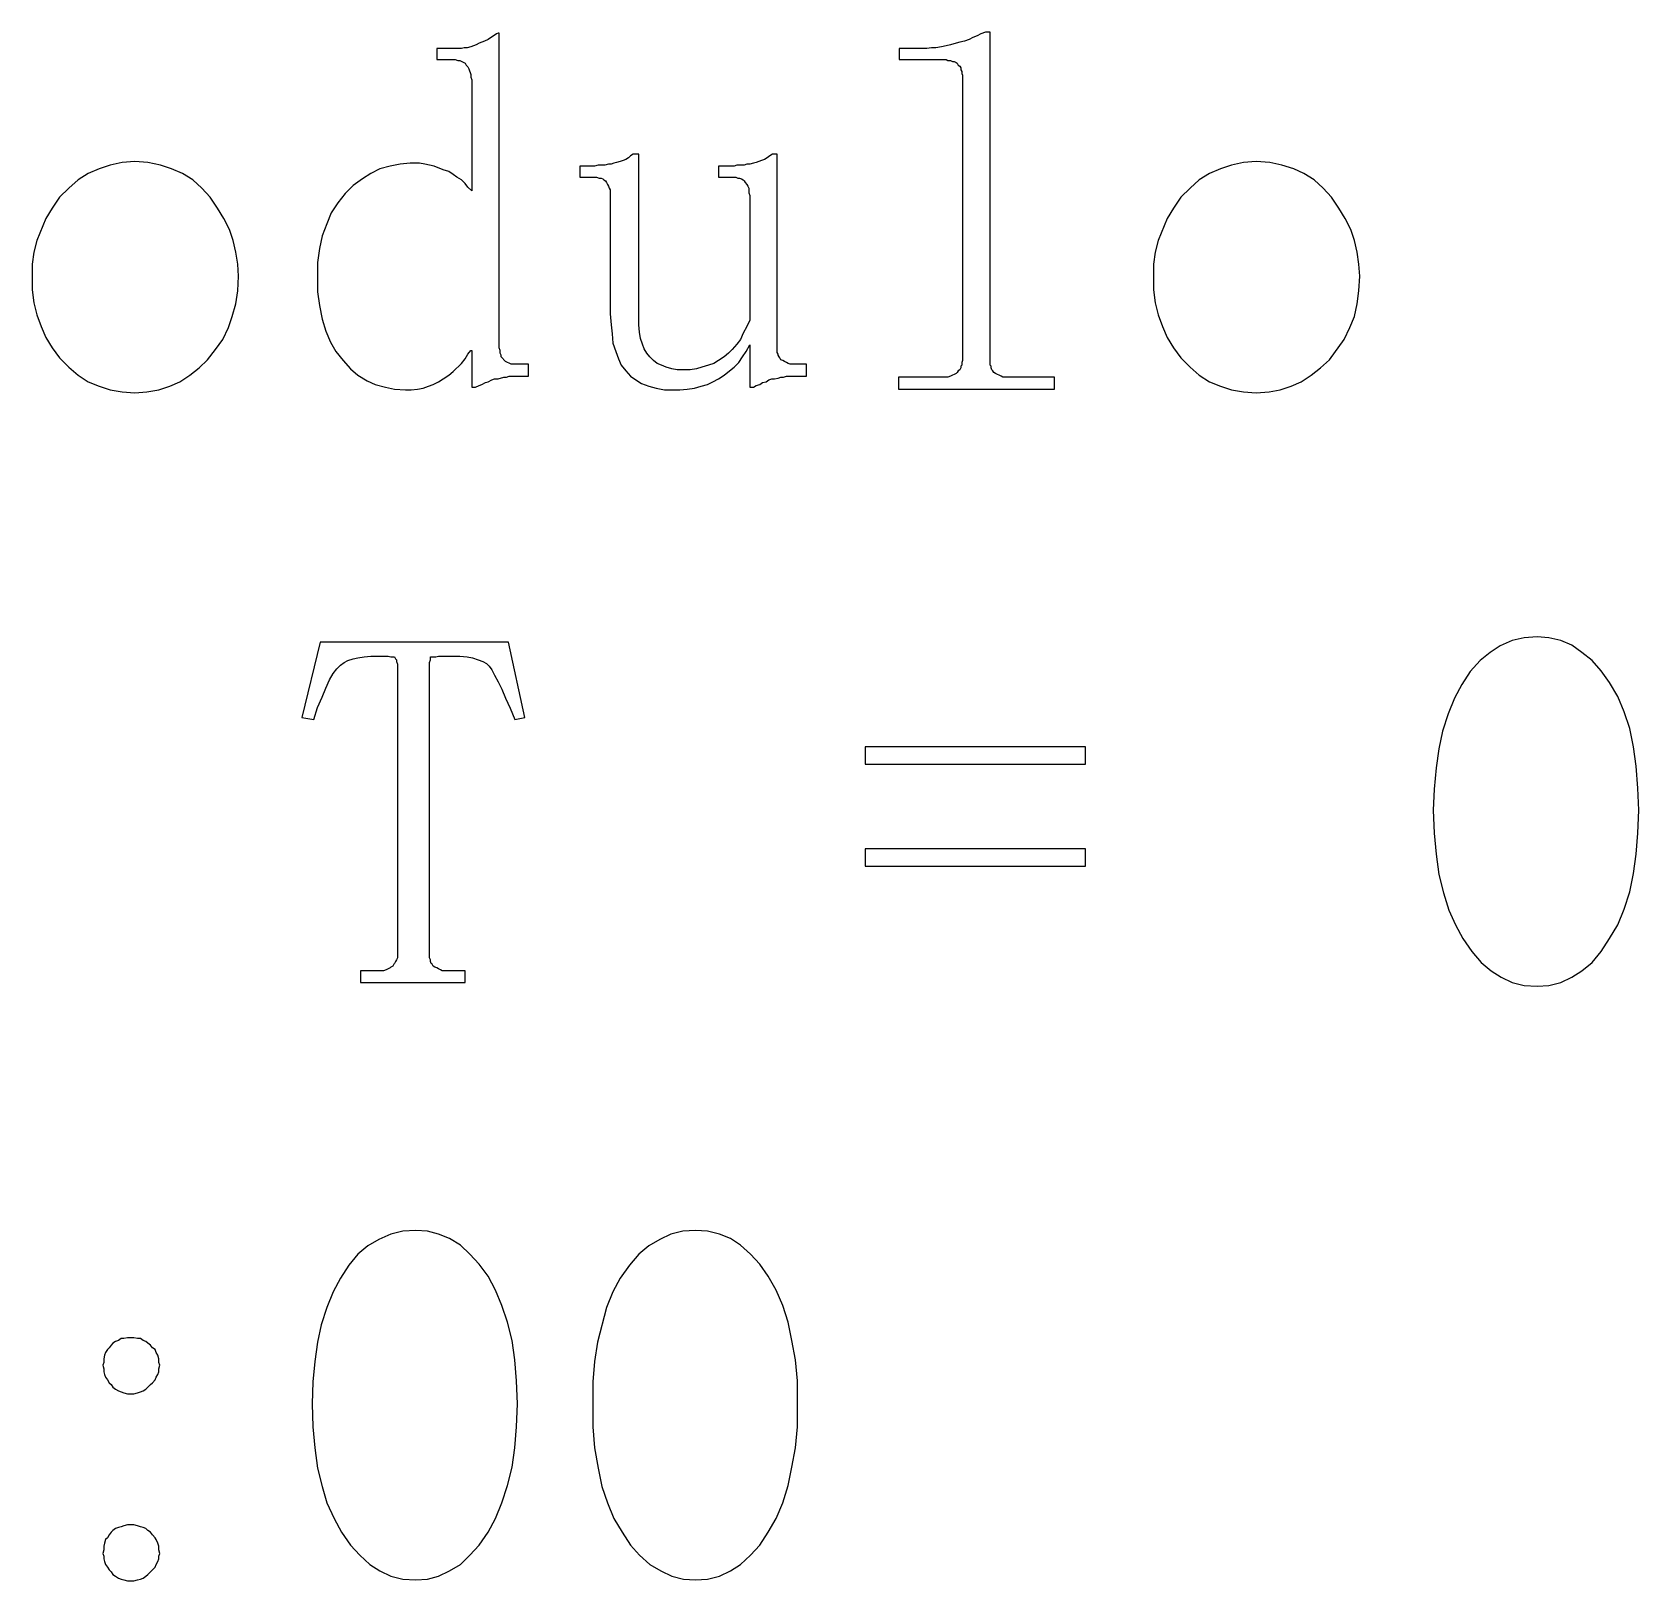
# Model space of a CAD drawing. Extents: x -275 to 275, y -225 to 225.
# Drawn here: x -207.32 to -189.81, y -192.98 to -176.1 of the extents above; entities that cross this region are included whole.
import ezdxf

# ---------------------------------------------------------------- set-up
doc = ezdxf.new("R2010")
doc.units = 0
doc.header["$MEASUREMENT"] = 0
doc.layers.get('0').update_dxf_attribs({"linetype": 'CONTINUOUS'})

msp = doc.modelspace()

# ---------------------------------------------------------------- linework, layer by layer
for points in [[(-202.23, -176.11), (-202.24, -176.11), (-202.24, -176.11), (-202.26, -176.12), (-202.26, -176.12), (-202.35, -176.18), (-202.35, -176.18), (-202.39, -176.2), (-202.39, -176.2), (-202.45, -176.22), (-202.45, -176.22), (-202.48, -176.24), (-202.48, -176.24), (-202.54, -176.26), (-202.54, -176.26), (-202.58, -176.27), (-202.58, -176.27), (-202.61, -176.27), (-202.61, -176.27), (-202.64, -176.28), (-202.64, -176.28), (-202.91, -176.28), (-202.91, -176.28), (-202.91, -176.4), (-202.91, -176.4), (-202.71, -176.4), (-202.71, -176.4), (-202.68, -176.41), (-202.68, -176.41), (-202.66, -176.41), (-202.66, -176.41), (-202.6, -176.44), (-202.6, -176.44), (-202.59, -176.46), (-202.59, -176.46), (-202.57, -176.48), (-202.57, -176.48), (-202.56, -176.5), (-202.56, -176.5), (-202.54, -176.56), (-202.54, -176.56), (-202.54, -176.59), (-202.54, -176.59), (-202.53, -176.62), (-202.53, -176.62), (-202.53, -177.83), (-202.53, -177.83), (-202.57, -177.79), (-202.57, -177.79), (-202.6, -177.75), (-202.6, -177.75), (-202.64, -177.71), (-202.64, -177.71), (-202.69, -177.68), (-202.69, -177.68), (-202.73, -177.65), (-202.73, -177.65), (-202.78, -177.62), (-202.78, -177.62), (-202.84, -177.6), (-202.84, -177.6), (-202.94, -177.56), (-202.94, -177.56), (-203.04, -177.54), (-203.04, -177.54), (-203.1, -177.53), (-203.1, -177.53), (-203.2, -177.53), (-203.2, -177.53), (-203.31, -177.54), (-203.31, -177.54), (-203.42, -177.56), (-203.42, -177.56), (-203.53, -177.59), (-203.53, -177.59), (-203.63, -177.64), (-203.63, -177.64), (-203.72, -177.7), (-203.72, -177.7), (-203.82, -177.77), (-203.82, -177.77), (-203.91, -177.86), (-203.91, -177.86), (-203.99, -177.96), (-203.99, -177.96), (-204.06, -178.07), (-204.06, -178.07), (-204.11, -178.19), (-204.11, -178.19), (-204.16, -178.32), (-204.16, -178.32), (-204.19, -178.46), (-204.19, -178.46), (-204.21, -178.61), (-204.21, -178.61), (-204.21, -178.93), (-204.21, -178.93), (-204.19, -179.08), (-204.19, -179.08), (-204.16, -179.23), (-204.16, -179.23), (-204.12, -179.36), (-204.12, -179.36), (-204.07, -179.48), (-204.07, -179.48), (-204.01, -179.58), (-204.01, -179.58), (-203.93, -179.68), (-203.93, -179.68), (-203.85, -179.77), (-203.85, -179.77), (-203.77, -179.84), (-203.77, -179.84), (-203.67, -179.9), (-203.67, -179.9), (-203.58, -179.94), (-203.58, -179.94), (-203.47, -179.97), (-203.47, -179.97), (-203.37, -179.99), (-203.37, -179.99), (-203.25, -180), (-203.25, -180), (-203.19, -180), (-203.19, -180), (-203.12, -179.99), (-203.12, -179.99), (-203.06, -179.98), (-203.06, -179.98), (-203, -179.96), (-203, -179.96), (-202.95, -179.94), (-202.95, -179.94), (-202.89, -179.91), (-202.89, -179.91), (-202.84, -179.88), (-202.84, -179.88), (-202.78, -179.84), (-202.78, -179.84), (-202.73, -179.8), (-202.73, -179.8), (-202.64, -179.71), (-202.64, -179.71), (-202.6, -179.66), (-202.6, -179.66), (-202.57, -179.61), (-202.57, -179.61), (-202.54, -179.57), (-202.54, -179.57), (-202.53, -179.57), (-202.53, -179.57), (-202.53, -179.97), (-202.53, -179.97), (-202.49, -179.97), (-202.49, -179.97), (-202.45, -179.95), (-202.45, -179.95), (-202.42, -179.94), (-202.42, -179.94), (-202.38, -179.92), (-202.38, -179.92), (-202.35, -179.91), (-202.35, -179.91), (-202.31, -179.89), (-202.31, -179.89), (-202.28, -179.88), (-202.28, -179.88), (-202.24, -179.88), (-202.24, -179.88), (-202.18, -179.86), (-202.18, -179.86), (-202.15, -179.86), (-202.15, -179.86), (-202.12, -179.85), (-202.12, -179.85), (-201.91, -179.85), (-201.91, -179.85), (-201.91, -179.72), (-201.91, -179.72), (-202.1, -179.72), (-202.1, -179.72), (-202.16, -179.69), (-202.16, -179.69), (-202.21, -179.64), (-202.21, -179.64), (-202.21, -179.62), (-202.21, -179.62), (-202.22, -179.6), (-202.22, -179.6), (-202.22, -179.57), (-202.22, -179.57), (-202.23, -179.54), (-202.23, -179.54), (-202.23, -176.11)], [(-197.57, -176.28), (-197.63, -176.28), (-197.63, -176.28), (-197.87, -176.28), (-197.87, -176.28), (-197.87, -176.4), (-197.87, -176.4), (-197.39, -176.4), (-197.39, -176.4), (-197.36, -176.4), (-197.36, -176.4), (-197.34, -176.41), (-197.34, -176.41), (-197.31, -176.41), (-197.31, -176.41), (-197.29, -176.42), (-197.29, -176.42), (-197.27, -176.42), (-197.27, -176.42), (-197.25, -176.43), (-197.25, -176.43), (-197.24, -176.44), (-197.24, -176.44), (-197.23, -176.46), (-197.23, -176.46), (-197.21, -176.47), (-197.21, -176.47), (-197.2, -176.49), (-197.2, -176.49), (-197.2, -176.51), (-197.2, -176.51), (-197.19, -176.53), (-197.19, -176.53), (-197.19, -176.55), (-197.19, -176.55), (-197.18, -176.57), (-197.18, -176.57), (-197.18, -179.68), (-197.18, -179.68), (-197.19, -179.7), (-197.19, -179.7), (-197.19, -179.73), (-197.19, -179.73), (-197.2, -179.74), (-197.2, -179.74), (-197.2, -179.76), (-197.2, -179.76), (-197.21, -179.78), (-197.21, -179.78), (-197.23, -179.79), (-197.23, -179.79), (-197.24, -179.81), (-197.24, -179.81), (-197.25, -179.82), (-197.25, -179.82), (-197.27, -179.83), (-197.27, -179.83), (-197.29, -179.84), (-197.29, -179.84), (-197.31, -179.85), (-197.31, -179.85), (-197.34, -179.86), (-197.34, -179.86), (-197.36, -179.86), (-197.36, -179.86), (-197.39, -179.86), (-197.39, -179.86), (-197.88, -179.86), (-197.88, -179.86), (-197.88, -179.99), (-197.88, -179.99), (-196.18, -179.99), (-196.18, -179.99), (-196.18, -179.86), (-196.18, -179.86), (-196.68, -179.86), (-196.68, -179.86), (-196.71, -179.86), (-196.71, -179.86), (-196.74, -179.86), (-196.74, -179.86), (-196.76, -179.85), (-196.76, -179.85), (-196.78, -179.84), (-196.78, -179.84), (-196.8, -179.83), (-196.8, -179.83), (-196.82, -179.82), (-196.82, -179.82), (-196.84, -179.81), (-196.84, -179.81), (-196.85, -179.79), (-196.85, -179.79), (-196.86, -179.78), (-196.86, -179.78), (-196.87, -179.76), (-196.87, -179.76), (-196.87, -179.74), (-196.87, -179.74), (-196.88, -179.73), (-196.88, -179.73), (-196.88, -179.7), (-196.88, -179.7), (-196.88, -179.68), (-196.88, -179.68), (-196.88, -176.1), (-196.88, -176.1), (-196.93, -176.1), (-196.93, -176.1), (-196.98, -176.12), (-196.98, -176.12), (-197.02, -176.14), (-197.02, -176.14), (-197.07, -176.16), (-197.07, -176.16), (-197.11, -176.18), (-197.11, -176.18), (-197.16, -176.2), (-197.16, -176.2), (-197.21, -176.21), (-197.21, -176.21), (-197.25, -176.22), (-197.25, -176.22), (-197.31, -176.24), (-197.31, -176.24), (-197.36, -176.25), (-197.36, -176.25), (-197.41, -176.26), (-197.41, -176.26), (-197.47, -176.27), (-197.47, -176.27), (-197.52, -176.27), (-197.52, -176.27), (-197.57, -176.28)], [(-206.2, -177.51), (-206.34, -177.52), (-206.34, -177.52), (-206.47, -177.55), (-206.47, -177.55), (-206.59, -177.59), (-206.59, -177.59), (-206.71, -177.64), (-206.71, -177.64), (-206.82, -177.71), (-206.82, -177.71), (-206.92, -177.8), (-206.92, -177.8), (-207.02, -177.9), (-207.02, -177.9), (-207.1, -178.02), (-207.1, -178.02), (-207.17, -178.13), (-207.17, -178.13), (-207.27, -178.37), (-207.27, -178.37), (-207.3, -178.5), (-207.3, -178.5), (-207.32, -178.63), (-207.32, -178.63), (-207.32, -178.91), (-207.32, -178.91), (-207.3, -179.05), (-207.3, -179.05), (-207.27, -179.18), (-207.27, -179.18), (-207.22, -179.31), (-207.22, -179.31), (-207.17, -179.43), (-207.17, -179.43), (-207.1, -179.54), (-207.1, -179.54), (-207.02, -179.65), (-207.02, -179.65), (-206.92, -179.75), (-206.92, -179.75), (-206.82, -179.84), (-206.82, -179.84), (-206.71, -179.91), (-206.71, -179.91), (-206.59, -179.96), (-206.59, -179.96), (-206.47, -180), (-206.47, -180), (-206.34, -180.02), (-206.34, -180.02), (-206.2, -180.03), (-206.2, -180.03), (-206.07, -180.02), (-206.07, -180.02), (-205.94, -180), (-205.94, -180), (-205.82, -179.96), (-205.82, -179.96), (-205.71, -179.91), (-205.71, -179.91), (-205.6, -179.84), (-205.6, -179.84), (-205.5, -179.76), (-205.5, -179.76), (-205.41, -179.67), (-205.41, -179.67), (-205.32, -179.56), (-205.32, -179.56), (-205.24, -179.45), (-205.24, -179.45), (-205.18, -179.32), (-205.18, -179.32), (-205.14, -179.2), (-205.14, -179.2), (-205.1, -179.06), (-205.1, -179.06), (-205.08, -178.92), (-205.08, -178.92), (-205.07, -178.76), (-205.07, -178.76), (-205.08, -178.63), (-205.08, -178.63), (-205.1, -178.5), (-205.1, -178.5), (-205.13, -178.37), (-205.13, -178.37), (-205.17, -178.25), (-205.17, -178.25), (-205.23, -178.13), (-205.23, -178.13), (-205.3, -178.02), (-205.3, -178.02), (-205.38, -177.9), (-205.38, -177.9), (-205.47, -177.8), (-205.47, -177.8), (-205.57, -177.71), (-205.57, -177.71), (-205.68, -177.64), (-205.68, -177.64), (-205.8, -177.59), (-205.8, -177.59), (-205.92, -177.55), (-205.92, -177.55), (-206.06, -177.52), (-206.06, -177.52), (-206.2, -177.51)], [(-200.15, -179.78), (-200.23, -179.78), (-200.23, -179.78), (-200.29, -179.78), (-200.29, -179.78), (-200.35, -179.77), (-200.35, -179.77), (-200.41, -179.75), (-200.41, -179.75), (-200.46, -179.73), (-200.46, -179.73), (-200.51, -179.71), (-200.51, -179.71), (-200.55, -179.68), (-200.55, -179.68), (-200.59, -179.64), (-200.59, -179.64), (-200.62, -179.6), (-200.62, -179.6), (-200.65, -179.55), (-200.65, -179.55), (-200.67, -179.5), (-200.67, -179.5), (-200.69, -179.44), (-200.69, -179.44), (-200.7, -179.37), (-200.7, -179.37), (-200.71, -179.29), (-200.71, -179.29), (-200.71, -179.21), (-200.71, -179.21), (-200.71, -177.43), (-200.71, -177.43), (-200.77, -177.43), (-200.77, -177.43), (-200.8, -177.45), (-200.8, -177.45), (-200.82, -177.47), (-200.82, -177.47), (-200.85, -177.49), (-200.85, -177.49), (-200.88, -177.5), (-200.88, -177.5), (-200.91, -177.51), (-200.91, -177.51), (-200.95, -177.52), (-200.95, -177.52), (-200.98, -177.53), (-200.98, -177.53), (-201.01, -177.54), (-201.01, -177.54), (-201.04, -177.54), (-201.04, -177.54), (-201.08, -177.55), (-201.08, -177.55), (-201.11, -177.55), (-201.11, -177.55), (-201.15, -177.55), (-201.15, -177.55), (-201.19, -177.56), (-201.19, -177.56), (-201.23, -177.56), (-201.23, -177.56), (-201.35, -177.56), (-201.35, -177.56), (-201.35, -177.68), (-201.35, -177.68), (-201.23, -177.68), (-201.23, -177.68), (-201.2, -177.68), (-201.2, -177.68), (-201.17, -177.68), (-201.17, -177.68), (-201.14, -177.69), (-201.14, -177.69), (-201.12, -177.69), (-201.12, -177.69), (-201.1, -177.7), (-201.1, -177.7), (-201.09, -177.71), (-201.09, -177.71), (-201.07, -177.72), (-201.07, -177.72), (-201.06, -177.74), (-201.06, -177.74), (-201.05, -177.76), (-201.05, -177.76), (-201.04, -177.78), (-201.04, -177.78), (-201.03, -177.8), (-201.03, -177.8), (-201.02, -177.82), (-201.02, -177.82), (-201.02, -177.85), (-201.02, -177.85), (-201.02, -177.88), (-201.02, -177.88), (-201.02, -179.17), (-201.02, -179.17), (-201.01, -179.29), (-201.01, -179.29), (-201, -179.39), (-201, -179.39), (-200.99, -179.49), (-200.99, -179.49), (-200.96, -179.58), (-200.96, -179.58), (-200.93, -179.66), (-200.93, -179.66), (-200.9, -179.73), (-200.9, -179.73), (-200.85, -179.79), (-200.85, -179.79), (-200.8, -179.85), (-200.8, -179.85), (-200.74, -179.89), (-200.74, -179.89), (-200.68, -179.93), (-200.68, -179.93), (-200.6, -179.96), (-200.6, -179.96), (-200.52, -179.98), (-200.52, -179.98), (-200.43, -180), (-200.43, -180), (-200.34, -180), (-200.34, -180), (-200.26, -180), (-200.26, -180), (-200.18, -179.99), (-200.18, -179.99), (-200.1, -179.98), (-200.1, -179.98), (-200.03, -179.96), (-200.03, -179.96), (-199.96, -179.94), (-199.96, -179.94), (-199.9, -179.91), (-199.9, -179.91), (-199.84, -179.88), (-199.84, -179.88), (-199.78, -179.84), (-199.78, -179.84), (-199.72, -179.79), (-199.72, -179.79), (-199.67, -179.75), (-199.67, -179.75), (-199.62, -179.7), (-199.62, -179.7), (-199.58, -179.64), (-199.58, -179.64), (-199.54, -179.58), (-199.54, -179.58), (-199.5, -179.51), (-199.5, -179.51), (-199.5, -179.97), (-199.5, -179.97), (-199.46, -179.97), (-199.46, -179.97), (-199.43, -179.95), (-199.43, -179.95), (-199.39, -179.94), (-199.39, -179.94), (-199.36, -179.92), (-199.36, -179.92), (-199.32, -179.91), (-199.32, -179.91), (-199.29, -179.89), (-199.29, -179.89), (-199.26, -179.88), (-199.26, -179.88), (-199.23, -179.88), (-199.23, -179.88), (-199.19, -179.87), (-199.19, -179.87), (-199.16, -179.86), (-199.16, -179.86), (-199.13, -179.86), (-199.13, -179.86), (-199.1, -179.85), (-199.1, -179.85), (-199.07, -179.85), (-199.07, -179.85), (-199.04, -179.85), (-199.04, -179.85), (-199, -179.85), (-199, -179.85), (-198.88, -179.85), (-198.88, -179.85), (-198.88, -179.72), (-198.88, -179.72), (-199, -179.72), (-199, -179.72), (-199.03, -179.72), (-199.03, -179.72), (-199.06, -179.72), (-199.06, -179.72), (-199.08, -179.71), (-199.08, -179.71), (-199.1, -179.7), (-199.1, -179.7), (-199.12, -179.69), (-199.12, -179.69), (-199.14, -179.68), (-199.14, -179.68), (-199.16, -179.67), (-199.16, -179.67), (-199.17, -179.65), (-199.17, -179.65), (-199.18, -179.64), (-199.18, -179.64), (-199.19, -179.62), (-199.19, -179.62), (-199.19, -179.61), (-199.19, -179.61), (-199.2, -179.59), (-199.2, -179.59), (-199.2, -179.57), (-199.2, -179.57), (-199.2, -179.54), (-199.2, -179.54), (-199.2, -177.43), (-199.2, -177.43), (-199.25, -177.43), (-199.25, -177.43), (-199.28, -177.45), (-199.28, -177.45), (-199.31, -177.47), (-199.31, -177.47), (-199.34, -177.49), (-199.34, -177.49), (-199.37, -177.5), (-199.37, -177.5), (-199.4, -177.51), (-199.4, -177.51), (-199.43, -177.52), (-199.43, -177.52), (-199.46, -177.53), (-199.46, -177.53), (-199.5, -177.54), (-199.5, -177.54), (-199.53, -177.54), (-199.53, -177.54), (-199.56, -177.55), (-199.56, -177.55), (-199.6, -177.55), (-199.6, -177.55), (-199.64, -177.55), (-199.64, -177.55), (-199.67, -177.56), (-199.67, -177.56), (-199.71, -177.56), (-199.71, -177.56), (-199.84, -177.56), (-199.84, -177.56), (-199.84, -177.68), (-199.84, -177.68), (-199.71, -177.68), (-199.71, -177.68), (-199.68, -177.68), (-199.68, -177.68), (-199.65, -177.68), (-199.65, -177.68), (-199.63, -177.69), (-199.63, -177.69), (-199.61, -177.69), (-199.61, -177.69), (-199.59, -177.7), (-199.59, -177.7), (-199.57, -177.71), (-199.57, -177.71), (-199.56, -177.72), (-199.56, -177.72), (-199.55, -177.74), (-199.55, -177.74), (-199.53, -177.76), (-199.53, -177.76), (-199.52, -177.78), (-199.52, -177.78), (-199.51, -177.8), (-199.51, -177.8), (-199.51, -177.82), (-199.51, -177.82), (-199.51, -177.85), (-199.51, -177.85), (-199.5, -177.88), (-199.5, -177.88), (-199.5, -179.24), (-199.5, -179.24), (-199.53, -179.31), (-199.53, -179.31), (-199.57, -179.38), (-199.57, -179.38), (-199.6, -179.45), (-199.6, -179.45), (-199.64, -179.5), (-199.64, -179.5), (-199.69, -179.56), (-199.69, -179.56), (-199.73, -179.6), (-199.73, -179.6), (-199.78, -179.64), (-199.78, -179.64), (-199.84, -179.68), (-199.84, -179.68), (-199.89, -179.71), (-199.89, -179.71), (-199.95, -179.73), (-199.95, -179.73), (-200.02, -179.75), (-200.02, -179.75), (-200.08, -179.77), (-200.08, -179.77), (-200.15, -179.78)], [(-193.98, -177.51), (-194.12, -177.52), (-194.12, -177.52), (-194.25, -177.55), (-194.25, -177.55), (-194.37, -177.59), (-194.37, -177.59), (-194.49, -177.64), (-194.49, -177.64), (-194.6, -177.71), (-194.6, -177.71), (-194.7, -177.8), (-194.7, -177.8), (-194.8, -177.9), (-194.8, -177.9), (-194.88, -178.02), (-194.88, -178.02), (-194.95, -178.13), (-194.95, -178.13), (-195.05, -178.37), (-195.05, -178.37), (-195.08, -178.5), (-195.08, -178.5), (-195.1, -178.63), (-195.1, -178.63), (-195.1, -178.91), (-195.1, -178.91), (-195.08, -179.05), (-195.08, -179.05), (-195.05, -179.18), (-195.05, -179.18), (-195, -179.31), (-195, -179.31), (-194.95, -179.43), (-194.95, -179.43), (-194.88, -179.54), (-194.88, -179.54), (-194.8, -179.65), (-194.8, -179.65), (-194.7, -179.75), (-194.7, -179.75), (-194.6, -179.84), (-194.6, -179.84), (-194.49, -179.91), (-194.49, -179.91), (-194.37, -179.96), (-194.37, -179.96), (-194.25, -180), (-194.25, -180), (-194.12, -180.02), (-194.12, -180.02), (-193.98, -180.03), (-193.98, -180.03), (-193.84, -180.02), (-193.84, -180.02), (-193.72, -180), (-193.72, -180), (-193.6, -179.96), (-193.6, -179.96), (-193.49, -179.91), (-193.49, -179.91), (-193.38, -179.84), (-193.38, -179.84), (-193.28, -179.76), (-193.28, -179.76), (-193.18, -179.67), (-193.18, -179.67), (-193.02, -179.45), (-193.02, -179.45), (-192.96, -179.32), (-192.96, -179.32), (-192.91, -179.2), (-192.91, -179.2), (-192.88, -179.06), (-192.88, -179.06), (-192.86, -178.92), (-192.86, -178.92), (-192.85, -178.76), (-192.85, -178.76), (-192.86, -178.63), (-192.86, -178.63), (-192.88, -178.5), (-192.88, -178.5), (-192.91, -178.37), (-192.91, -178.37), (-192.95, -178.25), (-192.95, -178.25), (-193.01, -178.13), (-193.01, -178.13), (-193.08, -178.02), (-193.08, -178.02), (-193.16, -177.9), (-193.16, -177.9), (-193.25, -177.8), (-193.25, -177.8), (-193.35, -177.71), (-193.35, -177.71), (-193.46, -177.64), (-193.46, -177.64), (-193.57, -177.59), (-193.57, -177.59), (-193.7, -177.55), (-193.7, -177.55), (-193.83, -177.52), (-193.83, -177.52), (-193.98, -177.51)], [(-203.74, -186.46), (-202.6, -186.46), (-202.6, -186.46), (-202.6, -186.33), (-202.6, -186.33), (-202.8, -186.33), (-202.8, -186.33), (-202.82, -186.33), (-202.82, -186.33), (-202.85, -186.33), (-202.85, -186.33), (-202.87, -186.32), (-202.87, -186.32), (-202.89, -186.31), (-202.89, -186.31), (-202.91, -186.3), (-202.91, -186.3), (-202.93, -186.29), (-202.93, -186.29), (-202.95, -186.28), (-202.95, -186.28), (-202.96, -186.26), (-202.96, -186.26), (-202.97, -186.25), (-202.97, -186.25), (-202.98, -186.23), (-202.98, -186.23), (-202.98, -186.21), (-202.98, -186.21), (-202.99, -186.19), (-202.99, -186.19), (-202.99, -186.17), (-202.99, -186.17), (-202.99, -186.15), (-202.99, -186.15), (-202.99, -183.14), (-202.99, -183.14), (-202.99, -183.08), (-202.99, -183.08), (-202.99, -183.04), (-202.99, -183.04), (-202.99, -183), (-202.99, -183), (-202.99, -182.97), (-202.99, -182.97), (-202.98, -182.94), (-202.98, -182.94), (-202.98, -182.93), (-202.98, -182.93), (-202.98, -182.91), (-202.98, -182.91), (-202.96, -182.91), (-202.96, -182.91), (-202.95, -182.91), (-202.95, -182.91), (-202.92, -182.91), (-202.92, -182.91), (-202.89, -182.9), (-202.89, -182.9), (-202.84, -182.9), (-202.84, -182.9), (-202.8, -182.9), (-202.8, -182.9), (-202.74, -182.9), (-202.74, -182.9), (-202.66, -182.9), (-202.66, -182.9), (-202.58, -182.91), (-202.58, -182.91), (-202.52, -182.92), (-202.52, -182.92), (-202.46, -182.94), (-202.46, -182.94), (-202.41, -182.96), (-202.41, -182.96), (-202.37, -182.98), (-202.37, -182.98), (-202.34, -183.01), (-202.34, -183.01), (-202.31, -183.05), (-202.31, -183.05), (-202.28, -183.11), (-202.28, -183.11), (-202.24, -183.18), (-202.24, -183.18), (-202.2, -183.26), (-202.2, -183.26), (-202.16, -183.36), (-202.16, -183.36), (-202.11, -183.47), (-202.11, -183.47), (-202.06, -183.59), (-202.06, -183.59), (-201.95, -183.57), (-201.95, -183.57), (-202.13, -182.75), (-202.13, -182.75), (-204.18, -182.75), (-204.18, -182.75), (-204.38, -183.57), (-204.38, -183.57), (-204.25, -183.59), (-204.25, -183.59), (-204.21, -183.46), (-204.21, -183.46), (-204.16, -183.35), (-204.16, -183.35), (-204.12, -183.25), (-204.12, -183.25), (-204.08, -183.16), (-204.08, -183.16), (-204.04, -183.09), (-204.04, -183.09), (-204, -183.04), (-204, -183.04), (-203.96, -183), (-203.96, -183), (-203.92, -182.97), (-203.92, -182.97), (-203.88, -182.95), (-203.88, -182.95), (-203.82, -182.93), (-203.82, -182.93), (-203.77, -182.92), (-203.77, -182.92), (-203.7, -182.91), (-203.7, -182.91), (-203.63, -182.9), (-203.63, -182.9), (-203.55, -182.9), (-203.55, -182.9), (-203.5, -182.9), (-203.5, -182.9), (-203.47, -182.9), (-203.47, -182.9), (-203.44, -182.9), (-203.44, -182.9), (-203.41, -182.91), (-203.41, -182.91), (-203.39, -182.91), (-203.39, -182.91), (-203.38, -182.91), (-203.38, -182.91), (-203.37, -182.91), (-203.37, -182.91), (-203.36, -182.93), (-203.36, -182.93), (-203.35, -182.94), (-203.35, -182.94), (-203.35, -182.96), (-203.35, -182.96), (-203.34, -182.99), (-203.34, -182.99), (-203.34, -183.02), (-203.34, -183.02), (-203.34, -183.06), (-203.34, -183.06), (-203.34, -183.11), (-203.34, -183.11), (-203.34, -186.15), (-203.34, -186.15), (-203.34, -186.17), (-203.34, -186.17), (-203.34, -186.19), (-203.34, -186.19), (-203.35, -186.21), (-203.35, -186.21), (-203.36, -186.23), (-203.36, -186.23), (-203.37, -186.25), (-203.37, -186.25), (-203.38, -186.26), (-203.38, -186.26), (-203.39, -186.28), (-203.39, -186.28), (-203.41, -186.29), (-203.41, -186.29), (-203.42, -186.3), (-203.42, -186.3), (-203.44, -186.31), (-203.44, -186.31), (-203.46, -186.32), (-203.46, -186.32), (-203.49, -186.33), (-203.49, -186.33), (-203.52, -186.33), (-203.52, -186.33), (-203.55, -186.33), (-203.55, -186.33), (-203.74, -186.33), (-203.74, -186.33), (-203.74, -186.46)], [(-190.92, -182.69), (-191.06, -182.7), (-191.06, -182.7), (-191.19, -182.73), (-191.19, -182.73), (-191.32, -182.79), (-191.32, -182.79), (-191.43, -182.86), (-191.43, -182.86), (-191.54, -182.95), (-191.54, -182.95), (-191.65, -183.07), (-191.65, -183.07), (-191.74, -183.21), (-191.74, -183.21), (-191.82, -183.36), (-191.82, -183.36), (-191.89, -183.53), (-191.89, -183.53), (-191.95, -183.72), (-191.95, -183.72), (-191.99, -183.91), (-191.99, -183.91), (-192.02, -184.12), (-192.02, -184.12), (-192.04, -184.35), (-192.04, -184.35), (-192.05, -184.58), (-192.05, -184.58), (-192.04, -184.83), (-192.04, -184.83), (-192.02, -185.06), (-192.02, -185.06), (-191.99, -185.28), (-191.99, -185.28), (-191.94, -185.48), (-191.94, -185.48), (-191.88, -185.67), (-191.88, -185.67), (-191.81, -185.83), (-191.81, -185.83), (-191.73, -185.98), (-191.73, -185.98), (-191.63, -186.12), (-191.63, -186.12), (-191.53, -186.24), (-191.53, -186.24), (-191.42, -186.33), (-191.42, -186.33), (-191.31, -186.4), (-191.31, -186.4), (-191.19, -186.46), (-191.19, -186.46), (-191.06, -186.49), (-191.06, -186.49), (-190.92, -186.5), (-190.92, -186.5), (-190.79, -186.49), (-190.79, -186.49), (-190.66, -186.46), (-190.66, -186.46), (-190.54, -186.4), (-190.54, -186.4), (-190.43, -186.33), (-190.43, -186.33), (-190.32, -186.24), (-190.32, -186.24), (-190.22, -186.12), (-190.22, -186.12), (-190.13, -185.98), (-190.13, -185.98), (-190.04, -185.83), (-190.04, -185.83), (-189.97, -185.66), (-189.97, -185.66), (-189.91, -185.47), (-189.91, -185.47), (-189.87, -185.27), (-189.87, -185.27), (-189.84, -185.06), (-189.84, -185.06), (-189.82, -184.83), (-189.82, -184.83), (-189.81, -184.58), (-189.81, -184.58), (-189.82, -184.34), (-189.82, -184.34), (-189.84, -184.1), (-189.84, -184.1), (-189.87, -183.89), (-189.87, -183.89), (-189.91, -183.69), (-189.91, -183.69), (-189.97, -183.51), (-189.97, -183.51), (-190.04, -183.34), (-190.04, -183.34), (-190.13, -183.19), (-190.13, -183.19), (-190.22, -183.06), (-190.22, -183.06), (-190.32, -182.95), (-190.32, -182.95), (-190.43, -182.86), (-190.43, -182.86), (-190.54, -182.78), (-190.54, -182.78), (-190.66, -182.73), (-190.66, -182.73), (-190.79, -182.7), (-190.79, -182.7), (-190.92, -182.69)], [(-198.24, -183.89), (-198.24, -184.08), (-198.24, -184.08), (-195.84, -184.08), (-195.84, -184.08), (-195.84, -183.89), (-195.84, -183.89), (-198.24, -183.89)], [(-198.24, -185), (-198.24, -185.19), (-198.24, -185.19), (-195.84, -185.19), (-195.84, -185.19), (-195.84, -185), (-195.84, -185), (-198.24, -185)], [(-203.14, -189.16), (-203.28, -189.17), (-203.28, -189.17), (-203.41, -189.2), (-203.41, -189.2), (-203.54, -189.26), (-203.54, -189.26), (-203.66, -189.33), (-203.66, -189.33), (-203.77, -189.42), (-203.77, -189.42), (-203.87, -189.54), (-203.87, -189.54), (-203.96, -189.68), (-203.96, -189.68), (-204.04, -189.83), (-204.04, -189.83), (-204.11, -190), (-204.11, -190), (-204.17, -190.19), (-204.17, -190.19), (-204.21, -190.38), (-204.21, -190.38), (-204.24, -190.59), (-204.24, -190.59), (-204.26, -190.81), (-204.26, -190.81), (-204.27, -191.05), (-204.27, -191.05), (-204.26, -191.3), (-204.26, -191.3), (-204.24, -191.53), (-204.24, -191.53), (-204.21, -191.75), (-204.21, -191.75), (-204.16, -191.95), (-204.16, -191.95), (-204.11, -192.13), (-204.11, -192.13), (-204.03, -192.3), (-204.03, -192.3), (-203.95, -192.45), (-203.95, -192.45), (-203.85, -192.59), (-203.85, -192.59), (-203.75, -192.7), (-203.75, -192.7), (-203.64, -192.8), (-203.64, -192.8), (-203.53, -192.87), (-203.53, -192.87), (-203.41, -192.93), (-203.41, -192.93), (-203.28, -192.96), (-203.28, -192.96), (-203.14, -192.97), (-203.14, -192.97), (-203.01, -192.96), (-203.01, -192.96), (-202.89, -192.93), (-202.89, -192.93), (-202.77, -192.87), (-202.77, -192.87), (-202.65, -192.8), (-202.65, -192.8), (-202.55, -192.7), (-202.55, -192.7), (-202.45, -192.59), (-202.45, -192.59), (-202.35, -192.45), (-202.35, -192.45), (-202.27, -192.3), (-202.27, -192.3), (-202.2, -192.13), (-202.2, -192.13), (-202.14, -191.94), (-202.14, -191.94), (-202.09, -191.74), (-202.09, -191.74), (-202.06, -191.53), (-202.06, -191.53), (-202.04, -191.3), (-202.04, -191.3), (-202.03, -191.05), (-202.03, -191.05), (-202.04, -190.8), (-202.04, -190.8), (-202.06, -190.57), (-202.06, -190.57), (-202.09, -190.36), (-202.09, -190.36), (-202.14, -190.16), (-202.14, -190.16), (-202.2, -189.98), (-202.2, -189.98), (-202.27, -189.81), (-202.27, -189.81), (-202.35, -189.66), (-202.35, -189.66), (-202.45, -189.53), (-202.45, -189.53), (-202.55, -189.42), (-202.55, -189.42), (-202.65, -189.32), (-202.65, -189.32), (-202.77, -189.25), (-202.77, -189.25), (-202.89, -189.2), (-202.89, -189.2), (-203.01, -189.17), (-203.01, -189.17), (-203.14, -189.16)], [(-200.09, -189.16), (-200.23, -189.17), (-200.23, -189.17), (-200.36, -189.2), (-200.36, -189.2), (-200.48, -189.26), (-200.48, -189.26), (-200.6, -189.33), (-200.6, -189.33), (-200.71, -189.42), (-200.71, -189.42), (-200.81, -189.54), (-200.81, -189.54), (-200.91, -189.68), (-200.91, -189.68), (-200.99, -189.83), (-200.99, -189.83), (-201.06, -190), (-201.06, -190), (-201.16, -190.38), (-201.16, -190.38), (-201.19, -190.59), (-201.19, -190.59), (-201.21, -190.81), (-201.21, -190.81), (-201.21, -191.3), (-201.21, -191.3), (-201.19, -191.53), (-201.19, -191.53), (-201.15, -191.75), (-201.15, -191.75), (-201.11, -191.95), (-201.11, -191.95), (-201.05, -192.13), (-201.05, -192.13), (-200.98, -192.3), (-200.98, -192.3), (-200.89, -192.45), (-200.89, -192.45), (-200.8, -192.59), (-200.8, -192.59), (-200.7, -192.7), (-200.7, -192.7), (-200.59, -192.8), (-200.59, -192.8), (-200.47, -192.87), (-200.47, -192.87), (-200.35, -192.93), (-200.35, -192.93), (-200.22, -192.96), (-200.22, -192.96), (-200.09, -192.97), (-200.09, -192.97), (-199.96, -192.96), (-199.96, -192.96), (-199.83, -192.93), (-199.83, -192.93), (-199.71, -192.87), (-199.71, -192.87), (-199.6, -192.8), (-199.6, -192.8), (-199.49, -192.7), (-199.49, -192.7), (-199.39, -192.59), (-199.39, -192.59), (-199.3, -192.45), (-199.3, -192.45), (-199.21, -192.3), (-199.21, -192.3), (-199.14, -192.13), (-199.14, -192.13), (-199.08, -191.94), (-199.08, -191.94), (-199.04, -191.74), (-199.04, -191.74), (-199, -191.53), (-199, -191.53), (-198.98, -191.3), (-198.98, -191.3), (-198.98, -190.8), (-198.98, -190.8), (-199, -190.57), (-199, -190.57), (-199.04, -190.36), (-199.04, -190.36), (-199.08, -190.16), (-199.08, -190.16), (-199.14, -189.98), (-199.14, -189.98), (-199.21, -189.81), (-199.21, -189.81), (-199.3, -189.66), (-199.3, -189.66), (-199.39, -189.53), (-199.39, -189.53), (-199.49, -189.42), (-199.49, -189.42), (-199.6, -189.32), (-199.6, -189.32), (-199.71, -189.25), (-199.71, -189.25), (-199.83, -189.2), (-199.83, -189.2), (-199.96, -189.17), (-199.96, -189.17), (-200.09, -189.16)], [(-205.94, -190.67), (-205.93, -190.63), (-205.93, -190.63), (-205.94, -190.6), (-205.94, -190.6), (-205.94, -190.56), (-205.94, -190.56), (-205.95, -190.52), (-205.95, -190.52), (-205.97, -190.49), (-205.97, -190.49), (-205.98, -190.46), (-205.98, -190.46), (-206.01, -190.44), (-206.01, -190.44), (-206.03, -190.41), (-206.03, -190.41), (-206.06, -190.39), (-206.06, -190.39), (-206.08, -190.37), (-206.08, -190.37), (-206.11, -190.36), (-206.11, -190.36), (-206.14, -190.34), (-206.14, -190.34), (-206.17, -190.34), (-206.17, -190.34), (-206.21, -190.33), (-206.21, -190.33), (-206.24, -190.33), (-206.24, -190.33), (-206.28, -190.33), (-206.28, -190.33), (-206.32, -190.34), (-206.32, -190.34), (-206.35, -190.34), (-206.35, -190.34), (-206.38, -190.36), (-206.38, -190.36), (-206.41, -190.37), (-206.41, -190.37), (-206.44, -190.39), (-206.44, -190.39), (-206.46, -190.41), (-206.46, -190.41), (-206.48, -190.44), (-206.48, -190.44), (-206.5, -190.46), (-206.5, -190.46), (-206.52, -190.49), (-206.52, -190.49), (-206.53, -190.52), (-206.53, -190.52), (-206.54, -190.56), (-206.54, -190.56), (-206.54, -190.6), (-206.54, -190.6), (-206.55, -190.63), (-206.55, -190.63), (-206.54, -190.67), (-206.54, -190.67), (-206.54, -190.7), (-206.54, -190.7), (-206.53, -190.73), (-206.53, -190.73), (-206.52, -190.76), (-206.52, -190.76), (-206.5, -190.79), (-206.5, -190.79), (-206.48, -190.82), (-206.48, -190.82), (-206.46, -190.84), (-206.46, -190.84), (-206.44, -190.87), (-206.44, -190.87), (-206.41, -190.89), (-206.41, -190.89), (-206.38, -190.91), (-206.38, -190.91), (-206.35, -190.92), (-206.35, -190.92), (-206.32, -190.93), (-206.32, -190.93), (-206.28, -190.94), (-206.28, -190.94), (-206.24, -190.94), (-206.24, -190.94), (-206.21, -190.94), (-206.21, -190.94), (-206.17, -190.93), (-206.17, -190.93), (-206.14, -190.92), (-206.14, -190.92), (-206.11, -190.91), (-206.11, -190.91), (-206.08, -190.89), (-206.08, -190.89), (-206.06, -190.87), (-206.06, -190.87), (-206.03, -190.84), (-206.03, -190.84), (-206.01, -190.82), (-206.01, -190.82), (-205.98, -190.79), (-205.98, -190.79), (-205.97, -190.76), (-205.97, -190.76), (-205.95, -190.73), (-205.95, -190.73), (-205.94, -190.7), (-205.94, -190.7), (-205.94, -190.67)], [(-205.94, -192.71), (-205.93, -192.68), (-205.93, -192.68), (-205.94, -192.64), (-205.94, -192.64), (-205.94, -192.6), (-205.94, -192.6), (-205.95, -192.57), (-205.95, -192.57), (-205.97, -192.53), (-205.97, -192.53), (-205.98, -192.51), (-205.98, -192.51), (-206.01, -192.48), (-206.01, -192.48), (-206.03, -192.45), (-206.03, -192.45), (-206.06, -192.43), (-206.06, -192.43), (-206.08, -192.41), (-206.08, -192.41), (-206.11, -192.4), (-206.11, -192.4), (-206.14, -192.39), (-206.14, -192.39), (-206.17, -192.38), (-206.17, -192.38), (-206.21, -192.37), (-206.21, -192.37), (-206.24, -192.37), (-206.24, -192.37), (-206.28, -192.37), (-206.28, -192.37), (-206.32, -192.38), (-206.32, -192.38), (-206.35, -192.39), (-206.35, -192.39), (-206.38, -192.4), (-206.38, -192.4), (-206.41, -192.41), (-206.41, -192.41), (-206.44, -192.43), (-206.44, -192.43), (-206.46, -192.45), (-206.46, -192.45), (-206.48, -192.48), (-206.48, -192.48), (-206.5, -192.51), (-206.5, -192.51), (-206.52, -192.53), (-206.52, -192.53), (-206.53, -192.57), (-206.53, -192.57), (-206.54, -192.6), (-206.54, -192.6), (-206.54, -192.64), (-206.54, -192.64), (-206.55, -192.68), (-206.55, -192.68), (-206.54, -192.71), (-206.54, -192.71), (-206.54, -192.74), (-206.54, -192.74), (-206.53, -192.77), (-206.53, -192.77), (-206.52, -192.8), (-206.52, -192.8), (-206.5, -192.83), (-206.5, -192.83), (-206.48, -192.86), (-206.48, -192.86), (-206.46, -192.88), (-206.46, -192.88), (-206.44, -192.91), (-206.44, -192.91), (-206.41, -192.93), (-206.41, -192.93), (-206.38, -192.95), (-206.38, -192.95), (-206.35, -192.96), (-206.35, -192.96), (-206.32, -192.97), (-206.32, -192.97), (-206.28, -192.98), (-206.28, -192.98), (-206.24, -192.98), (-206.24, -192.98), (-206.21, -192.98), (-206.21, -192.98), (-206.17, -192.97), (-206.17, -192.97), (-206.14, -192.96), (-206.14, -192.96), (-206.11, -192.95), (-206.11, -192.95), (-206.08, -192.93), (-206.08, -192.93), (-206.06, -192.91), (-206.06, -192.91), (-206.03, -192.88), (-206.03, -192.88), (-206.01, -192.86), (-206.01, -192.86), (-205.98, -192.83), (-205.98, -192.83), (-205.97, -192.8), (-205.97, -192.8), (-205.95, -192.77), (-205.95, -192.77), (-205.94, -192.74), (-205.94, -192.74), (-205.94, -192.71)]]:
    msp.add_lwpolyline(points)

doc.saveas('drawing.dxf')
